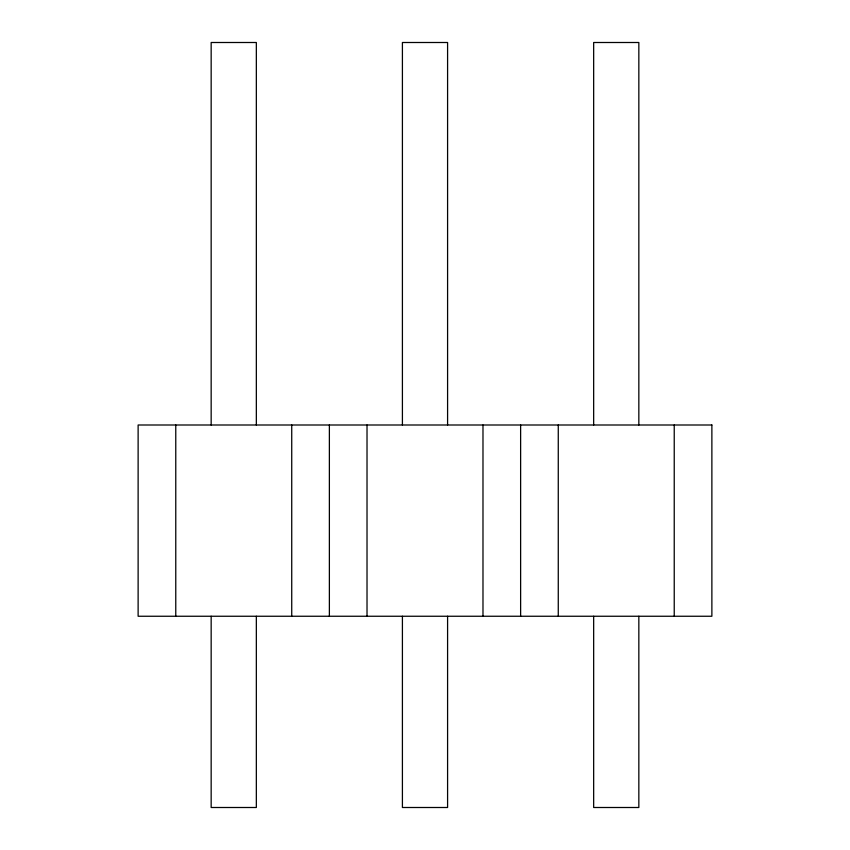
<?xml version="1.0" encoding="UTF-8"?>
<svg xmlns="http://www.w3.org/2000/svg" width="850" height="850" viewBox="0 0 850 850"><rect width="100%" height="100%" fill="white"/><g stroke="black" fill="none" stroke-linecap="round" stroke-linejoin="round"><path stroke-width="1.27" d="M674.231 425L674.231 616.25M638.839 425L638.839 42.5L593.661 42.5L593.661 425M638.839 616.25L638.839 807.5L593.661 807.5L593.661 616.25M558.269 425L558.269 616.25M520.625 425L520.625 616.25M482.981 425L482.981 616.25M447.589 425L447.589 42.5L402.411 42.5L402.411 425M447.589 616.25L447.589 807.5L402.411 807.5L402.411 616.25M367.019 425L367.019 616.25M329.375 425L329.375 616.25M291.731 425L291.731 616.25M256.339 425L256.339 42.5L211.161 42.5L211.161 425M256.339 616.25L256.339 807.5L211.161 807.5L211.161 616.25M175.769 425L175.769 616.25M711.875 425L138.125 425L138.125 616.25L711.875 616.25L711.875 425"/></g></svg>
